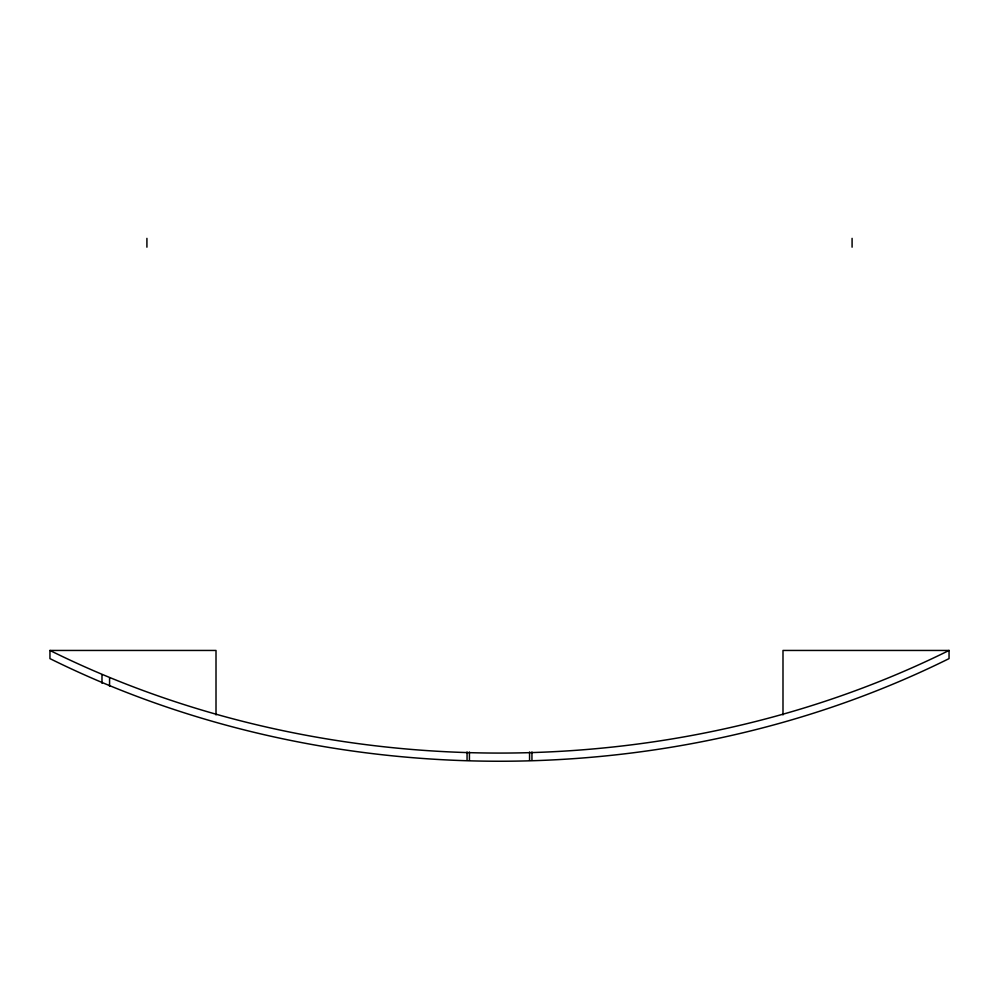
<?xml version="1.0" encoding="UTF-8"?>
<svg xmlns="http://www.w3.org/2000/svg" width="999" height="999" viewBox="0 0 999 999"><rect width="100%" height="100%" fill="white"/><g stroke="black" fill="none" stroke-linecap="round" stroke-linejoin="round"><path stroke-width="1.5" d="M949.05 650.449C673.014 787.287 325.986 787.287 49.95 650.449L49.95 658.616C325.986 795.454 673.014 795.454 949.05 658.616L949.05 650.449L782.991 650.449L782.991 714.922M49.95 650.449L216.009 650.449L216.009 714.922M852.085 238.361L852.085 247.178M531.943 751.997L531.943 760.164M529.57 752.035L529.57 760.202M469.43 752.035L469.43 760.202M467.057 751.997L467.057 760.164M146.915 238.361L146.915 247.178M109.565 678.184L109.565 686.35M101.985 675.087L101.985 683.254"/></g></svg>
